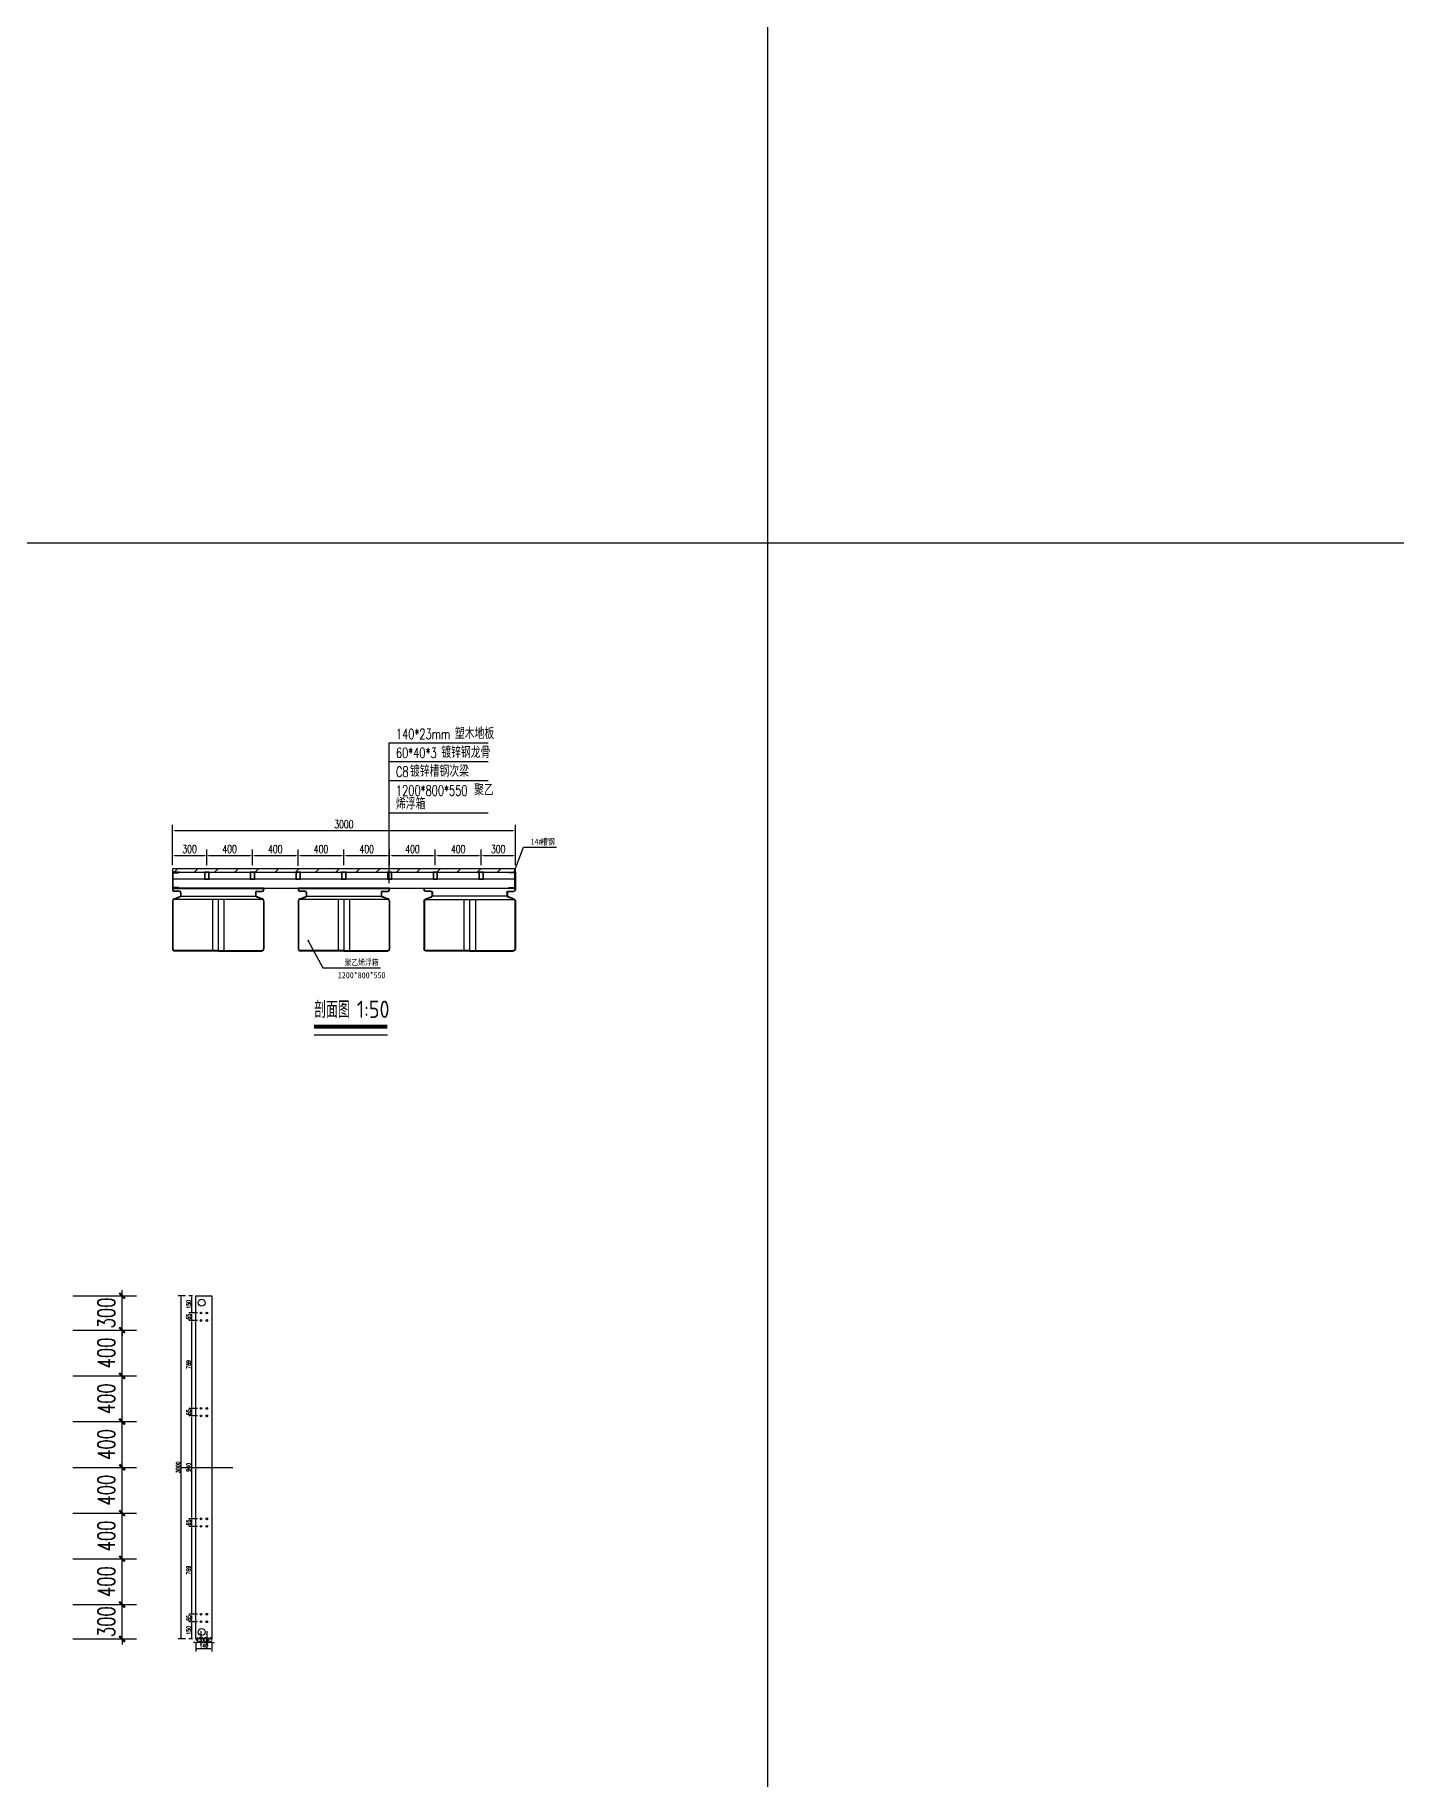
# Model space of a CAD drawing. Extents: x 1254079 to 1500931, y -102737 to 142253.
# Drawn here: x 1299798 to 1311706, y 36727 to 51982 of the extents above; entities that cross this region are included whole.
import ezdxf

# ---------------------------------------------------------------- set-up
doc = ezdxf.new("R2010")
doc.units = 0
doc.header["$LTSCALE"] = 1000
doc.header["$MEASUREMENT"] = 0
for name, color, linetype in [('14#槽钢', 3, 'Continuous'), ('DIM_LEAD', 3, 'Continuous'), ('DIM_SYMB', 3, 'Continuous'), ('PUB_DIM', 3, 'Continuous'), ('PUB_TEXT', 7, 'Continuous'), ('W-STEEL_FRAME钢架', 3, 'Continuous'), ('W-STEEL_KEEL钢龙骨', 5, 'Continuous'), ('W-WOOD_FLOOR木地板', 30, 'Continuous'), ('钢架', 90, 'Continuous')]:
    doc.layers.add(name, color=color, linetype=linetype)
doc.styles.add('-宋体', font='', dxfattribs={"width": 0.8})
doc.styles.add('_TCH_DIM', font='SIMPLEX', dxfattribs={"bigfont": 'GBCBIG'})
doc.styles.add('_TCH_DIM_T3', font='SIMPLEX', dxfattribs={"width": 0.705882, "bigfont": 'GBCBIG'})
doc.styles.get("Standard").update_dxf_attribs({"font": 'gbenor.shx', "bigfont": 'gbcbig.shx'})
doc.styles.add('STANDARD_T3', font='simplex.shx', dxfattribs={"width": 0.7, "bigfont": 'gbcbig.shx'})
doc.styles.get('-宋体').set_extended_font_data('SimSun')
doc.dimstyles.new('_TCH_ARCH&&50', dxfattribs={"dimtxt": 148.75, "dimasz": 50, "dimexe": 125, "dimexo": 150, "dimgap": 63.125, "dimtad": 1, "dimdec": 0, "dimzin": 0, "dimdsep": 46, "dimtxsty": '_TCH_DIM_T3', "dimblk": 'ARCHTICK', "dimcen": 0.09, "dimclrt": 7, "dimazin": 2, "dimtfac": 1, "dimtdec": 0, "dimtix": 1, "dimtmove": 2, "dimatfit": 3, "dimfxl": 0, "dimtolj": 1, "dimtzin": 0, "dimarcsym": 0})
doc.dimstyles.new('W&&10', dxfattribs={"dimtxt": 35, "dimasz": 10, "dimexe": 25, "dimexo": 30, "dimgap": 10, "dimtad": 1, "dimdec": 0, "dimzin": 0, "dimdsep": 46, "dimtxsty": 'STANDARD_T3', "dimcen": 0.09, "dimclrd": 1, "dimclre": 1, "dimclrt": 7, "dimazin": 2, "dimtfac": 1, "dimtdec": 0, "dimtix": 1, "dimtmove": 2, "dimatfit": 3, "dimfxl": 0, "dimtolj": 1, "dimtzin": 0, "dimarcsym": 0})
doc.dimstyles.new('W&&20', dxfattribs={"dimtxt": 70, "dimasz": 20, "dimexe": 50, "dimexo": 60, "dimgap": 20, "dimtad": 1, "dimdec": 0, "dimzin": 0, "dimdsep": 46, "dimtxsty": 'STANDARD_T3', "dimcen": 0.09, "dimclrd": 1, "dimclre": 1, "dimclrt": 7, "dimazin": 2, "dimtfac": 1, "dimtdec": 0, "dimtix": 1, "dimtmove": 2, "dimatfit": 3, "dimfxl": 0, "dimtolj": 1, "dimtzin": 0, "dimarcsym": 0})

# ---------------------------------------------------------------- blocks, each defined once
blk = doc.blocks.new('*U24')
at = {"layer": '14#槽钢'}
blk.add_lwpolyline([(0, 29946), (0, -29946)], dxfattribs=at)
blk = doc.blocks.new('*U25')
at = {"layer": '14#槽钢', "color": 0, "linetype": 'ByBlock', "lineweight": -2, "transparency": 16777216}
blk.add_blockref('*U24', (21762, 0), dxfattribs=at)
blk = doc.blocks.new('*D229')
at = {"layer": 'Defpoints', "color": 0, "transparency": 16777216}
for p in [(1301170, 38104), (1301251, 38104), (1301206, 37954)]:
    blk.add_point(p, dxfattribs=at)
at = {"layer": 'W-STEEL_FRAME钢架', "color": 1, "lineweight": -2, "transparency": 16777216}
for p, q in [((1301221, 38104), (1301145, 38104)), ((1301170, 37964), (1301170, 38094)), ((1301176, 37954), (1301145, 37954))]:
    blk.add_line(p, q, dxfattribs=at)
at = {"layer": 'W-STEEL_FRAME钢架', "color": 1, "transparency": 16777216}
for points in [[(1301168, 38094), (1301172, 38094), (1301170, 38104)], [(1301168, 37964), (1301172, 37964), (1301170, 37954)]]:
    blk.add_solid(points, dxfattribs=at)
at = {"layer": 'W-STEEL_FRAME钢架', "color": 7, "transparency": 16777216, "insert": (1301143, 38029), "char_height": 35, "attachment_point": 5, "rotation": 90, "style": 'STANDARD_T3'}
blk.add_mtext('\\A1;150', dxfattribs=at)
blk = doc.blocks.new('*D230')
at = {"layer": 'Defpoints', "color": 0, "transparency": 16777216}
for p in [(1301170, 38169), (1301251, 38169), (1301251, 38104)]:
    blk.add_point(p, dxfattribs=at)
at = {"layer": 'W-STEEL_FRAME钢架', "color": 1, "lineweight": -2, "transparency": 16777216}
for p, q in [((1301221, 38169), (1301145, 38169)), ((1301170, 38114), (1301170, 38159)), ((1301221, 38104), (1301145, 38104))]:
    blk.add_line(p, q, dxfattribs=at)
at = {"layer": 'W-STEEL_FRAME钢架', "color": 1, "transparency": 16777216}
for points in [[(1301168, 38159), (1301172, 38159), (1301170, 38169)], [(1301168, 38114), (1301172, 38114), (1301170, 38104)]]:
    blk.add_solid(points, dxfattribs=at)
at = {"layer": 'W-STEEL_FRAME钢架', "color": 7, "transparency": 16777216, "insert": (1301143, 38136), "char_height": 35, "attachment_point": 5, "rotation": 90, "style": 'STANDARD_T3'}
blk.add_mtext('\\A1;65', dxfattribs=at)
blk = doc.blocks.new('*D231')
at = {"layer": 'Defpoints', "color": 0, "transparency": 16777216}
for p in [(1301170, 38938), (1301251, 38938), (1301251, 38169)]:
    blk.add_point(p, dxfattribs=at)
at = {"layer": 'W-STEEL_FRAME钢架', "color": 1, "lineweight": -2, "transparency": 16777216}
for p, q in [((1301221, 38938), (1301145, 38938)), ((1301170, 38179), (1301170, 38928)), ((1301221, 38169), (1301145, 38169))]:
    blk.add_line(p, q, dxfattribs=at)
at = {"layer": 'W-STEEL_FRAME钢架', "color": 1, "transparency": 16777216}
for points in [[(1301168, 38928), (1301172, 38928), (1301170, 38938)], [(1301168, 38179), (1301172, 38179), (1301170, 38169)]]:
    blk.add_solid(points, dxfattribs=at)
at = {"layer": 'W-STEEL_FRAME钢架', "color": 7, "transparency": 16777216, "insert": (1301143, 38554), "char_height": 35, "attachment_point": 5, "rotation": 90, "style": 'STANDARD_T3'}
blk.add_mtext('\\A1;769', dxfattribs=at)
blk = doc.blocks.new('*D232')
at = {"layer": 'Defpoints', "color": 0, "transparency": 16777216}
for p in [(1301170, 39004), (1301251, 39004), (1301251, 38938)]:
    blk.add_point(p, dxfattribs=at)
at = {"layer": 'W-STEEL_FRAME钢架', "color": 1, "lineweight": -2, "transparency": 16777216}
for p, q in [((1301221, 39004), (1301145, 39004)), ((1301221, 38938), (1301145, 38938)), ((1301170, 38948), (1301170, 38994))]:
    blk.add_line(p, q, dxfattribs=at)
at = {"layer": 'W-STEEL_FRAME钢架', "color": 1, "transparency": 16777216}
for points in [[(1301168, 38994), (1301172, 38994), (1301170, 39004)], [(1301168, 38948), (1301172, 38948), (1301170, 38938)]]:
    blk.add_solid(points, dxfattribs=at)
at = {"layer": 'W-STEEL_FRAME钢架', "color": 7, "transparency": 16777216, "insert": (1301143, 38971), "char_height": 35, "attachment_point": 5, "rotation": 90, "style": 'STANDARD_T3'}
blk.add_mtext('\\A1;65', dxfattribs=at)
blk = doc.blocks.new('*D233')
at = {"layer": 'Defpoints', "color": 0, "transparency": 16777216}
for p in [(1301170, 39904), (1301251, 39904), (1301251, 39004)]:
    blk.add_point(p, dxfattribs=at)
at = {"layer": 'W-STEEL_FRAME钢架', "color": 1, "lineweight": -2, "transparency": 16777216}
for p, q in [((1301221, 39904), (1301145, 39904)), ((1301170, 39014), (1301170, 39894)), ((1301221, 39004), (1301145, 39004))]:
    blk.add_line(p, q, dxfattribs=at)
at = {"layer": 'W-STEEL_FRAME钢架', "color": 1, "transparency": 16777216}
for points in [[(1301168, 39894), (1301172, 39894), (1301170, 39904)], [(1301168, 39014), (1301172, 39014), (1301170, 39004)]]:
    blk.add_solid(points, dxfattribs=at)
at = {"layer": 'W-STEEL_FRAME钢架', "color": 7, "transparency": 16777216, "insert": (1301143, 39454), "char_height": 35, "attachment_point": 5, "rotation": 90, "style": 'STANDARD_T3'}
blk.add_mtext('\\A1;900', dxfattribs=at)
blk = doc.blocks.new('*D234')
at = {"layer": 'Defpoints', "color": 0, "transparency": 16777216}
for p in [(1301170, 40804), (1301251, 40804), (1301251, 40738)]:
    blk.add_point(p, dxfattribs=at)
at = {"layer": 'W-STEEL_FRAME钢架', "color": 1, "lineweight": -2, "transparency": 16777216}
for p, q in [((1301221, 40804), (1301145, 40804)), ((1301221, 40738), (1301145, 40738)), ((1301170, 40748), (1301170, 40794))]:
    blk.add_line(p, q, dxfattribs=at)
at = {"layer": 'W-STEEL_FRAME钢架', "color": 1, "transparency": 16777216}
for points in [[(1301168, 40794), (1301172, 40794), (1301170, 40804)], [(1301168, 40748), (1301172, 40748), (1301170, 40738)]]:
    blk.add_solid(points, dxfattribs=at)
at = {"layer": 'W-STEEL_FRAME钢架', "color": 7, "transparency": 16777216, "insert": (1301143, 40771), "char_height": 35, "attachment_point": 5, "rotation": 90, "style": 'STANDARD_T3'}
blk.add_mtext('\\A1;65', dxfattribs=at)
blk = doc.blocks.new('*D235')
at = {"layer": 'Defpoints', "color": 0, "transparency": 16777216}
for p in [(1301170, 40954), (1301206, 40954), (1301251, 40804)]:
    blk.add_point(p, dxfattribs=at)
at = {"layer": 'W-STEEL_FRAME钢架', "color": 1, "lineweight": -2, "transparency": 16777216}
for p, q in [((1301176, 40954), (1301145, 40954)), ((1301170, 40814), (1301170, 40944)), ((1301221, 40804), (1301145, 40804))]:
    blk.add_line(p, q, dxfattribs=at)
at = {"layer": 'W-STEEL_FRAME钢架', "color": 1, "transparency": 16777216}
for points in [[(1301168, 40944), (1301172, 40944), (1301170, 40954)], [(1301168, 40814), (1301172, 40814), (1301170, 40804)]]:
    blk.add_solid(points, dxfattribs=at)
at = {"layer": 'W-STEEL_FRAME钢架', "color": 7, "transparency": 16777216, "insert": (1301143, 40879), "char_height": 35, "attachment_point": 5, "rotation": 90, "style": 'STANDARD_T3'}
blk.add_mtext('\\A1;150', dxfattribs=at)
blk = doc.blocks.new('*D236')
at = {"layer": 'Defpoints', "color": 0, "transparency": 16777216}
for p in [(1301206, 37954), (1301206, 37868), (1301346, 37954)]:
    blk.add_point(p, dxfattribs=at)
at = {"layer": 'W-STEEL_FRAME钢架', "color": 1, "lineweight": -2, "transparency": 16777216}
for p, q in [((1301206, 37924), (1301206, 37843)), ((1301336, 37868), (1301216, 37868)), ((1301346, 37924), (1301346, 37843))]:
    blk.add_line(p, q, dxfattribs=at)
at = {"layer": 'W-STEEL_FRAME钢架', "color": 1, "transparency": 16777216}
for points in [[(1301216, 37870), (1301216, 37866), (1301206, 37868)], [(1301336, 37870), (1301336, 37866), (1301346, 37868)]]:
    blk.add_solid(points, dxfattribs=at)
at = {"layer": 'W-STEEL_FRAME钢架', "color": 7, "transparency": 16777216, "insert": (1301276, 37896), "char_height": 35, "attachment_point": 5, "style": 'STANDARD_T3'}
blk.add_mtext('\\A1;140', dxfattribs=at)
blk = doc.blocks.new('*D237')
at = {"layer": 'Defpoints', "color": 0, "transparency": 16777216}
for p in [(1301301, 38104), (1301301, 37921), (1301346, 37954)]:
    blk.add_point(p, dxfattribs=at)
at = {"layer": 'W-STEEL_FRAME钢架', "color": 1, "lineweight": -2, "transparency": 16777216}
for p, q in [((1301301, 38021), (1301301, 37896)), ((1301291, 37921), (1301281, 37921)), ((1301346, 37921), (1301301, 37921)), ((1301346, 37924), (1301346, 37896)), ((1301356, 37921), (1301366, 37921))]:
    blk.add_line(p, q, dxfattribs=at)
at = {"layer": 'W-STEEL_FRAME钢架', "color": 1, "transparency": 16777216}
for points in [[(1301291, 37923), (1301291, 37919), (1301301, 37921)], [(1301356, 37923), (1301356, 37919), (1301346, 37921)]]:
    blk.add_solid(points, dxfattribs=at)
at = {"layer": 'W-STEEL_FRAME钢架', "color": 7, "transparency": 16777216, "insert": (1301324, 37948), "char_height": 35, "attachment_point": 5, "style": 'STANDARD_T3'}
blk.add_mtext('\\A1;45', dxfattribs=at)
blk = doc.blocks.new('*D238')
at = {"layer": 'Defpoints', "color": 0, "transparency": 16777216}
for p in [(1301251, 38104), (1301301, 38104), (1301251, 37921)]:
    blk.add_point(p, dxfattribs=at)
at = {"layer": 'W-STEEL_FRAME钢架', "color": 1, "lineweight": -2, "transparency": 16777216}
for p, q in [((1301251, 38021), (1301251, 37896)), ((1301301, 38021), (1301301, 37896)), ((1301241, 37921), (1301231, 37921)), ((1301301, 37921), (1301251, 37921)), ((1301311, 37921), (1301321, 37921))]:
    blk.add_line(p, q, dxfattribs=at)
at = {"layer": 'W-STEEL_FRAME钢架', "color": 1, "transparency": 16777216}
for points in [[(1301241, 37923), (1301241, 37919), (1301251, 37921)], [(1301311, 37923), (1301311, 37919), (1301301, 37921)]]:
    blk.add_solid(points, dxfattribs=at)
at = {"layer": 'W-STEEL_FRAME钢架', "color": 7, "transparency": 16777216, "insert": (1301276, 37948), "char_height": 35, "attachment_point": 5, "style": 'STANDARD_T3'}
blk.add_mtext('\\A1;50', dxfattribs=at)
blk = doc.blocks.new('*D169')
at = {"layer": 'Defpoints', "color": 0, "transparency": 16777216}
for p in [(1301251, 38104), (1301206, 37954), (1301206, 37921)]:
    blk.add_point(p, dxfattribs=at)
at = {"layer": 'W-STEEL_FRAME钢架', "color": 1, "lineweight": -2, "transparency": 16777216}
for p, q in [((1301251, 38021), (1301251, 37896)), ((1301196, 37921), (1301186, 37921)), ((1301206, 37924), (1301206, 37896)), ((1301251, 37921), (1301206, 37921)), ((1301261, 37921), (1301271, 37921))]:
    blk.add_line(p, q, dxfattribs=at)
at = {"layer": 'W-STEEL_FRAME钢架', "color": 1, "transparency": 16777216}
for points in [[(1301196, 37923), (1301196, 37919), (1301206, 37921)], [(1301261, 37923), (1301261, 37919), (1301251, 37921)]]:
    blk.add_solid(points, dxfattribs=at)
at = {"layer": 'W-STEEL_FRAME钢架', "color": 7, "transparency": 16777216, "insert": (1301229, 37948), "char_height": 35, "attachment_point": 5, "style": 'STANDARD_T3'}
blk.add_mtext('\\A1;45', dxfattribs=at)
blk = doc.blocks.new('*D170')
at = {"layer": 'Defpoints', "color": 0, "transparency": 16777216}
for p in [(1301077, 40954), (1301145, 40954), (1301145, 37954)]:
    blk.add_point(p, dxfattribs=at)
at = {"layer": 'W-STEEL_FRAME钢架', "color": 1, "lineweight": -2, "transparency": 16777216}
for p, q in [((1301115, 40954), (1301052, 40954)), ((1301077, 37964), (1301077, 40944)), ((1301115, 37954), (1301052, 37954))]:
    blk.add_line(p, q, dxfattribs=at)
at = {"layer": 'W-STEEL_FRAME钢架', "color": 1, "transparency": 16777216}
for points in [[(1301076, 40944), (1301079, 40944), (1301077, 40954)], [(1301076, 37964), (1301079, 37964), (1301077, 37954)]]:
    blk.add_solid(points, dxfattribs=at)
at = {"layer": 'W-STEEL_FRAME钢架', "color": 7, "transparency": 16777216, "insert": (1301050, 39454), "char_height": 35, "attachment_point": 5, "rotation": 90, "style": 'STANDARD_T3'}
blk.add_mtext('\\A1;3000', dxfattribs=at)
blk = doc.blocks.new('*D239')
at = {"layer": 'Defpoints', "color": 0, "transparency": 16777216}
for p in [(1301170, 39969), (1301251, 39969), (1301251, 39904)]:
    blk.add_point(p, dxfattribs=at)
at = {"layer": 'W-STEEL_FRAME钢架', "color": 1, "lineweight": -2, "transparency": 16777216}
for p, q in [((1301221, 39969), (1301145, 39969)), ((1301221, 39904), (1301145, 39904)), ((1301170, 39914), (1301170, 39959))]:
    blk.add_line(p, q, dxfattribs=at)
at = {"layer": 'W-STEEL_FRAME钢架', "color": 1, "transparency": 16777216}
for points in [[(1301168, 39959), (1301172, 39959), (1301170, 39969)], [(1301168, 39914), (1301172, 39914), (1301170, 39904)]]:
    blk.add_solid(points, dxfattribs=at)
at = {"layer": 'W-STEEL_FRAME钢架', "color": 7, "transparency": 16777216, "insert": (1301143, 39936), "char_height": 35, "attachment_point": 5, "rotation": 90, "style": 'STANDARD_T3'}
blk.add_mtext('\\A1;65', dxfattribs=at)
blk = doc.blocks.new('*D240')
at = {"layer": 'Defpoints', "color": 0, "transparency": 16777216}
for p in [(1301170, 40738), (1301206, 40738), (1301251, 39969)]:
    blk.add_point(p, dxfattribs=at)
at = {"layer": 'W-STEEL_FRAME钢架', "color": 1, "lineweight": -2, "transparency": 16777216}
for p, q in [((1301176, 40738), (1301145, 40738)), ((1301170, 39979), (1301170, 40728)), ((1301221, 39969), (1301145, 39969))]:
    blk.add_line(p, q, dxfattribs=at)
at = {"layer": 'W-STEEL_FRAME钢架', "color": 1, "transparency": 16777216}
for points in [[(1301168, 40728), (1301172, 40728), (1301170, 40738)], [(1301168, 39979), (1301172, 39979), (1301170, 39969)]]:
    blk.add_solid(points, dxfattribs=at)
at = {"layer": 'W-STEEL_FRAME钢架', "color": 7, "transparency": 16777216, "insert": (1301143, 40354), "char_height": 35, "attachment_point": 5, "rotation": 90, "style": 'STANDARD_T3'}
blk.add_mtext('\\A1;769', dxfattribs=at)
blk = doc.blocks.new('14a槽钢')
at = {"layer": '钢架'}
h = blk.add_hatch(dxfattribs=at)
h.set_pattern_fill('STEEL', color=4, scale=10)
h.set_pattern_definition([(50.389312, (-1352470.2, 1293523.579), (-9.2899201, 11.2253202), []), (50.389312, (-1352470.2, 1293531.516), (-9.2899201, 11.2253202), [])])
edge = h.paths.add_edge_path()
edge.add_ellipse((-1332250, 1115678), major_axis=(-3.26, 5.03), ratio=0.900468, start_angle=55.3931, end_angle=130.6069)
edge.add_line((-1332252, 1115673), (-1332208, 1115673))
edge.add_ellipse((-1332208, 1115667), major_axis=(0, 6), ratio=0.827586, start_angle=270, end_angle=360, ccw=False)
edge.add_line((-1332203, 1115667), (-1332203, 1115551))
edge.add_ellipse((-1332208, 1115551), major_axis=(0, 6), ratio=0.827586, start_angle=180, end_angle=270, ccw=False)
edge.add_line((-1332208, 1115545), (-1332251, 1115545))
edge.add_ellipse((-1332250, 1115540), major_axis=(3.82, 3.82), ratio=1, start_angle=49.2445, end_angle=141.5341)
edge.add_line((-1332256, 1115539), (-1332198, 1115539))
edge.add_line((-1332198, 1115539), (-1332198, 1115679))
edge.add_line((-1332198, 1115679), (-1332256, 1115679))
for p, q in [((-1332256, 1115679, 0), (-1332198, 1115679, 0)), ((-1332208, 1115673, 0), (-1332251, 1115673, 0)), ((-1332246, 1115679, 0), (-1332246, 1115679, 0)), ((-1332203, 1115551, 0), (-1332203, 1115667, 0)), ((-1332198, 1115679, 0), (-1332198, 1115539, 0)), ((-1332198, 1115539, 0), (-1332256, 1115539, 0)), ((-1332251, 1115545, 0), (-1332208, 1115545, 0)), ((-1332246, 1115539, 0), (-1332246, 1115539, 0))]:
    blk.add_line(p, q, dxfattribs=at)
for centre, start_param, end_param in [((-1332251, 1115679, 0), 1.570796, 3.141593), ((-1332208, 1115667, 0), 4.712389, 6.283185), ((-1332208, 1115667, 0), 4.712389, 6.283185), ((-1332251, 1115539, 0), 0, 1.570796), ((-1332208, 1115551, 0), 3.141593, 4.712389)]:
    blk.add_ellipse(centre, major_axis=(0, 6), ratio=0.827586, start_param=start_param, end_param=end_param, dxfattribs=at)
blk = doc.blocks.new('*D38')
at = {"color": 1, "lineweight": -2, "transparency": 16777216}
for p, q in [((1301001, 44749), (1301001, 45073)), ((1301021, 45023), (1303981, 45023)), ((1304001, 44749), (1304001, 45073))]:
    blk.add_line(p, q, dxfattribs=at)
at = {"color": 1, "transparency": 16777216}
for points in [[(1301021, 45026), (1301021, 45020), (1301001, 45023)], [(1303981, 45026), (1303981, 45020), (1304001, 45023)]]:
    blk.add_solid(points, dxfattribs=at)
at = {"layer": 'Defpoints', "color": 0, "transparency": 16777216}
for p in [(1304001, 45023), (1301001, 44689), (1304001, 44689)]:
    blk.add_point(p, dxfattribs=at)
at = {"color": 7, "transparency": 16777216, "insert": (1302501, 45078), "char_height": 70, "attachment_point": 5, "style": 'STANDARD_T3'}
blk.add_mtext('\\A1;3000', dxfattribs=at)
blk = doc.blocks.new('ganglonggu')
at = {"layer": 'W-STEEL_KEEL钢龙骨'}
for points in [[(-1338169, 1115605), (-1338129, 1115605), (-1338129, 1115665), (-1338169, 1115665)], [(-1338166, 1115608), (-1338132, 1115608), (-1338132, 1115662), (-1338166, 1115662)]]:
    blk.add_lwpolyline(points, close=True, dxfattribs=at)
blk = doc.blocks.new('*U8')
blk.add_blockref('ganglonggu', (1338149, -1115635))
blk = doc.blocks.new('*U9')
at = {"layer": 'W-STEEL_KEEL钢龙骨', "color": 0, "linetype": 'ByBlock', "lineweight": -2}
for p in [(0, 0), (400, 0), (800, 0), (1200, 0), (1600, 0), (2000, 0)]:
    blk.add_blockref('*U8', p, dxfattribs=at)
at = {"layer": 'W-STEEL_KEEL钢龙骨', "color": 0, "linetype": 'ByBlock', "lineweight": -2, "transparency": 16777216}
blk.add_blockref('*U8', (2400, 0), dxfattribs=at)
blk = doc.blocks.new('*D39')
at = {"layer": 'Defpoints', "color": 0, "transparency": 16777216}
for p in [(1301301, 44806), (1301001, 44659), (1301301, 44659)]:
    blk.add_point(p, dxfattribs=at)
at = {"layer": 'PUB_DIM', "color": 1, "lineweight": -2, "transparency": 16777216}
for p, q in [((1301001, 44719), (1301001, 44856)), ((1301301, 44719), (1301301, 44856)), ((1301021, 44806), (1301281, 44806))]:
    blk.add_line(p, q, dxfattribs=at)
at = {"layer": 'PUB_DIM', "color": 1, "transparency": 16777216}
for points in [[(1301021, 44809), (1301021, 44802), (1301001, 44806)], [(1301281, 44809), (1301281, 44802), (1301301, 44806)]]:
    blk.add_solid(points, dxfattribs=at)
at = {"layer": 'PUB_DIM', "color": 7, "transparency": 16777216, "insert": (1301151, 44861), "char_height": 70, "attachment_point": 5, "style": 'STANDARD_T3'}
blk.add_mtext('\\A1;300', dxfattribs=at)
blk = doc.blocks.new('*D40')
at = {"layer": 'Defpoints', "color": 0, "transparency": 16777216}
for p in [(1301701, 44806), (1301301, 44659), (1301701, 44659)]:
    blk.add_point(p, dxfattribs=at)
at = {"layer": 'PUB_DIM', "color": 1, "lineweight": -2, "transparency": 16777216}
for p, q in [((1301301, 44719), (1301301, 44856)), ((1301701, 44719), (1301701, 44856)), ((1301321, 44806), (1301681, 44806))]:
    blk.add_line(p, q, dxfattribs=at)
at = {"layer": 'PUB_DIM', "color": 1, "transparency": 16777216}
for points in [[(1301321, 44809), (1301321, 44802), (1301301, 44806)], [(1301681, 44809), (1301681, 44802), (1301701, 44806)]]:
    blk.add_solid(points, dxfattribs=at)
at = {"layer": 'PUB_DIM', "color": 7, "transparency": 16777216, "insert": (1301501, 44861), "char_height": 70, "attachment_point": 5, "style": 'STANDARD_T3'}
blk.add_mtext('\\A1;400', dxfattribs=at)
blk = doc.blocks.new('*D41')
at = {"layer": 'Defpoints', "color": 0, "transparency": 16777216}
for p in [(1302101, 44806), (1301701, 44659), (1302101, 44656)]:
    blk.add_point(p, dxfattribs=at)
at = {"layer": 'PUB_DIM', "color": 1, "lineweight": -2, "transparency": 16777216}
for p, q in [((1301701, 44719), (1301701, 44856)), ((1302101, 44716), (1302101, 44856)), ((1301721, 44806), (1302081, 44806))]:
    blk.add_line(p, q, dxfattribs=at)
at = {"layer": 'PUB_DIM', "color": 1, "transparency": 16777216}
for points in [[(1301721, 44809), (1301721, 44802), (1301701, 44806)], [(1302081, 44809), (1302081, 44802), (1302101, 44806)]]:
    blk.add_solid(points, dxfattribs=at)
at = {"layer": 'PUB_DIM', "color": 7, "transparency": 16777216, "insert": (1301901, 44861), "char_height": 70, "attachment_point": 5, "style": 'STANDARD_T3'}
blk.add_mtext('\\A1;400', dxfattribs=at)
blk = doc.blocks.new('*D42')
at = {"layer": 'Defpoints', "color": 0, "transparency": 16777216}
for p in [(1302501, 44806), (1302101, 44656), (1302501, 44659)]:
    blk.add_point(p, dxfattribs=at)
at = {"layer": 'PUB_DIM', "color": 1, "lineweight": -2, "transparency": 16777216}
for p, q in [((1302101, 44716), (1302101, 44856)), ((1302501, 44719), (1302501, 44856)), ((1302121, 44806), (1302481, 44806))]:
    blk.add_line(p, q, dxfattribs=at)
at = {"layer": 'PUB_DIM', "color": 1, "transparency": 16777216}
for points in [[(1302121, 44809), (1302121, 44802), (1302101, 44806)], [(1302481, 44809), (1302481, 44802), (1302501, 44806)]]:
    blk.add_solid(points, dxfattribs=at)
at = {"layer": 'PUB_DIM', "color": 7, "transparency": 16777216, "insert": (1302301, 44861), "char_height": 70, "attachment_point": 5, "style": 'STANDARD_T3'}
blk.add_mtext('\\A1;400', dxfattribs=at)
blk = doc.blocks.new('*D43')
at = {"layer": 'Defpoints', "color": 0, "transparency": 16777216}
for p in [(1302901, 44806), (1302501, 44659), (1302901, 44659)]:
    blk.add_point(p, dxfattribs=at)
at = {"layer": 'PUB_DIM', "color": 1, "lineweight": -2, "transparency": 16777216}
for p, q in [((1302501, 44719), (1302501, 44856)), ((1302901, 44719), (1302901, 44856)), ((1302521, 44806), (1302881, 44806))]:
    blk.add_line(p, q, dxfattribs=at)
at = {"layer": 'PUB_DIM', "color": 1, "transparency": 16777216}
for points in [[(1302521, 44809), (1302521, 44802), (1302501, 44806)], [(1302881, 44809), (1302881, 44802), (1302901, 44806)]]:
    blk.add_solid(points, dxfattribs=at)
at = {"layer": 'PUB_DIM', "color": 7, "transparency": 16777216, "insert": (1302701, 44861), "char_height": 70, "attachment_point": 5, "style": 'STANDARD_T3'}
blk.add_mtext('\\A1;400', dxfattribs=at)
blk = doc.blocks.new('*D44')
at = {"layer": 'Defpoints', "color": 0, "transparency": 16777216}
for p in [(1303301, 44806), (1302901, 44659), (1303301, 44659)]:
    blk.add_point(p, dxfattribs=at)
at = {"layer": 'PUB_DIM', "color": 1, "lineweight": -2, "transparency": 16777216}
for p, q in [((1302901, 44719), (1302901, 44856)), ((1303301, 44719), (1303301, 44856)), ((1302921, 44806), (1303281, 44806))]:
    blk.add_line(p, q, dxfattribs=at)
at = {"layer": 'PUB_DIM', "color": 1, "transparency": 16777216}
for points in [[(1302921, 44809), (1302921, 44802), (1302901, 44806)], [(1303281, 44809), (1303281, 44802), (1303301, 44806)]]:
    blk.add_solid(points, dxfattribs=at)
at = {"layer": 'PUB_DIM', "color": 7, "transparency": 16777216, "insert": (1303101, 44861), "char_height": 70, "attachment_point": 5, "style": 'STANDARD_T3'}
blk.add_mtext('\\A1;400', dxfattribs=at)
blk = doc.blocks.new('*D45')
at = {"layer": 'Defpoints', "color": 0, "transparency": 16777216}
for p in [(1303701, 44806), (1303301, 44659), (1303701, 44659)]:
    blk.add_point(p, dxfattribs=at)
at = {"layer": 'PUB_DIM', "color": 1, "lineweight": -2, "transparency": 16777216}
for p, q in [((1303301, 44719), (1303301, 44856)), ((1303701, 44719), (1303701, 44856)), ((1303321, 44806), (1303681, 44806))]:
    blk.add_line(p, q, dxfattribs=at)
at = {"layer": 'PUB_DIM', "color": 1, "transparency": 16777216}
for points in [[(1303321, 44809), (1303321, 44802), (1303301, 44806)], [(1303681, 44809), (1303681, 44802), (1303701, 44806)]]:
    blk.add_solid(points, dxfattribs=at)
at = {"layer": 'PUB_DIM', "color": 7, "transparency": 16777216, "insert": (1303501, 44861), "char_height": 70, "attachment_point": 5, "style": 'STANDARD_T3'}
blk.add_mtext('\\A1;400', dxfattribs=at)
blk = doc.blocks.new('*D46')
at = {"layer": 'Defpoints', "color": 0, "transparency": 16777216}
for p in [(1304001, 44806), (1303701, 44659), (1304001, 44659)]:
    blk.add_point(p, dxfattribs=at)
at = {"layer": 'PUB_DIM', "color": 1, "lineweight": -2, "transparency": 16777216}
for p, q in [((1303701, 44719), (1303701, 44856)), ((1304001, 44719), (1304001, 44856)), ((1303721, 44806), (1303981, 44806))]:
    blk.add_line(p, q, dxfattribs=at)
at = {"layer": 'PUB_DIM', "color": 1, "transparency": 16777216}
for points in [[(1303721, 44809), (1303721, 44802), (1303701, 44806)], [(1303981, 44809), (1303981, 44802), (1304001, 44806)]]:
    blk.add_solid(points, dxfattribs=at)
at = {"layer": 'PUB_DIM', "color": 7, "transparency": 16777216, "insert": (1303851, 44861), "char_height": 70, "attachment_point": 5, "style": 'STANDARD_T3'}
blk.add_mtext('\\A1;300', dxfattribs=at)
blk = doc.blocks.new('_ArchTick')
at = {"color": 0, "linetype": 'ByBlock', "const_width": 0.4}
blk.add_lwpolyline([(-0.5, -0.5), (0.5, 0.5)], dxfattribs=at)
blk = doc.blocks.new('*D1138')
at = {"layer": 'Defpoints', "color": 0, "transparency": 16777216}
for p in [(1299980, 38254), (1300561, 38254), (1299980, 37954)]:
    blk.add_point(p, dxfattribs=at)
at = {"layer": 'PUB_DIM', "color": 0, "lineweight": -2, "transparency": 16777216}
for p, q in [((1300561, 38254), (1300561, 38304)), ((1300130, 38254), (1300686, 38254)), ((1300561, 37954), (1300561, 38254)), ((1300130, 37954), (1300686, 37954)), ((1300561, 37954), (1300561, 37904))]:
    blk.add_line(p, q, dxfattribs=at)
at = {"layer": 'PUB_DIM', "color": 0, "lineweight": -2, "transparency": 16777216, "xscale": 50, "yscale": 50, "zscale": 50}
for p, rotation in [((1300561, 38254), 269.9992561467271), ((1300561, 37954), 89.9992561467271)]:
    blk.add_blockref('_ArchTick', p, dxfattribs=dict(at, rotation=rotation))
at = {"layer": 'PUB_DIM', "color": 7, "transparency": 16777216, "insert": (1300423, 38104), "char_height": 148.8, "attachment_point": 5, "rotation": 89.9993, "style": '_TCH_DIM_T3'}
blk.add_mtext('\\A1;300', dxfattribs=at)
blk = doc.blocks.new('*D1139')
at = {"layer": 'Defpoints', "color": 0, "transparency": 16777216}
for p in [(1299980, 38654), (1300561, 38654), (1299980, 38254)]:
    blk.add_point(p, dxfattribs=at)
at = {"layer": 'PUB_DIM', "color": 0, "lineweight": -2, "transparency": 16777216}
for p, q in [((1300130, 38654), (1300686, 38654)), ((1300561, 38254), (1300561, 38654)), ((1300130, 38254), (1300686, 38254))]:
    blk.add_line(p, q, dxfattribs=at)
at = {"layer": 'PUB_DIM', "color": 0, "lineweight": -2, "transparency": 16777216, "xscale": 50, "yscale": 50, "zscale": 50}
for p, rotation in [((1300561, 38654), 89.99925614672695), ((1300561, 38254), 269.999256146727)]:
    blk.add_blockref('_ArchTick', p, dxfattribs=dict(at, rotation=rotation))
at = {"layer": 'PUB_DIM', "color": 7, "transparency": 16777216, "insert": (1300423, 38454), "char_height": 148.8, "attachment_point": 5, "rotation": 89.9993, "style": '_TCH_DIM_T3'}
blk.add_mtext('\\A1;400', dxfattribs=at)
blk = doc.blocks.new('*D1140')
at = {"layer": 'Defpoints', "color": 0, "transparency": 16777216}
for p in [(1299980, 39054), (1300561, 39054), (1299980, 38654)]:
    blk.add_point(p, dxfattribs=at)
at = {"layer": 'PUB_DIM', "color": 0, "lineweight": -2, "transparency": 16777216}
for p, q in [((1300130, 39054), (1300686, 39054)), ((1300561, 38654), (1300561, 39054)), ((1300130, 38654), (1300686, 38654))]:
    blk.add_line(p, q, dxfattribs=at)
at = {"layer": 'PUB_DIM', "color": 0, "lineweight": -2, "transparency": 16777216, "xscale": 50, "yscale": 50, "zscale": 50}
for p, rotation in [((1300561, 39054), 89.99925614673225), ((1300561, 38654), 269.9992561467323)]:
    blk.add_blockref('_ArchTick', p, dxfattribs=dict(at, rotation=rotation))
at = {"layer": 'PUB_DIM', "color": 7, "transparency": 16777216, "insert": (1300423, 38854), "char_height": 148.8, "attachment_point": 5, "rotation": 89.9993, "style": '_TCH_DIM_T3'}
blk.add_mtext('\\A1;400', dxfattribs=at)
blk = doc.blocks.new('*D1141')
at = {"layer": 'Defpoints', "color": 0, "transparency": 16777216}
for p in [(1299980, 39454), (1300561, 39454), (1299980, 39054)]:
    blk.add_point(p, dxfattribs=at)
at = {"layer": 'PUB_DIM', "color": 0, "lineweight": -2, "transparency": 16777216}
for p, q in [((1300130, 39454), (1300686, 39454)), ((1300561, 39054), (1300561, 39454)), ((1300130, 39054), (1300686, 39054))]:
    blk.add_line(p, q, dxfattribs=at)
at = {"layer": 'PUB_DIM', "color": 0, "lineweight": -2, "transparency": 16777216, "xscale": 50, "yscale": 50, "zscale": 50}
for p, rotation in [((1300561, 39454), 89.99925614673371), ((1300561, 39054), 269.9992561467337)]:
    blk.add_blockref('_ArchTick', p, dxfattribs=dict(at, rotation=rotation))
at = {"layer": 'PUB_DIM', "color": 7, "transparency": 16777216, "insert": (1300423, 39254), "char_height": 148.8, "attachment_point": 5, "rotation": 89.9993, "style": '_TCH_DIM_T3'}
blk.add_mtext('\\A1;400', dxfattribs=at)
blk = doc.blocks.new('*D1142')
at = {"layer": 'Defpoints', "color": 0, "transparency": 16777216}
for p in [(1299980, 39854), (1300561, 39854), (1299980, 39454)]:
    blk.add_point(p, dxfattribs=at)
at = {"layer": 'PUB_DIM', "color": 0, "lineweight": -2, "transparency": 16777216}
for p, q in [((1300130, 39854), (1300686, 39854)), ((1300561, 39454), (1300561, 39854)), ((1300130, 39454), (1300686, 39454))]:
    blk.add_line(p, q, dxfattribs=at)
at = {"layer": 'PUB_DIM', "color": 0, "lineweight": -2, "transparency": 16777216, "xscale": 50, "yscale": 50, "zscale": 50}
for p, rotation in [((1300561, 39854), 89.99925614673371), ((1300561, 39454), 269.9992561467337)]:
    blk.add_blockref('_ArchTick', p, dxfattribs=dict(at, rotation=rotation))
at = {"layer": 'PUB_DIM', "color": 7, "transparency": 16777216, "insert": (1300423, 39654), "char_height": 148.8, "attachment_point": 5, "rotation": 89.9993, "style": '_TCH_DIM_T3'}
blk.add_mtext('\\A1;400', dxfattribs=at)
blk = doc.blocks.new('*D1143')
at = {"layer": 'Defpoints', "color": 0, "transparency": 16777216}
for p in [(1299980, 40254), (1300561, 40254), (1299980, 39854)]:
    blk.add_point(p, dxfattribs=at)
at = {"layer": 'PUB_DIM', "color": 0, "lineweight": -2, "transparency": 16777216}
for p, q in [((1300130, 40254), (1300686, 40254)), ((1300561, 39854), (1300561, 40254)), ((1300130, 39854), (1300686, 39854))]:
    blk.add_line(p, q, dxfattribs=at)
at = {"layer": 'PUB_DIM', "color": 0, "lineweight": -2, "transparency": 16777216, "xscale": 50, "yscale": 50, "zscale": 50}
for p, rotation in [((1300561, 40254), 89.9992561467015), ((1300561, 39854), 269.9992561467015)]:
    blk.add_blockref('_ArchTick', p, dxfattribs=dict(at, rotation=rotation))
at = {"layer": 'PUB_DIM', "color": 7, "transparency": 16777216, "insert": (1300423, 40054), "char_height": 148.8, "attachment_point": 5, "rotation": 89.9993, "style": '_TCH_DIM_T3'}
blk.add_mtext('\\A1;400', dxfattribs=at)
blk = doc.blocks.new('*D1144')
at = {"layer": 'Defpoints', "color": 0, "transparency": 16777216}
for p in [(1299980, 40654), (1300561, 40654), (1299980, 40254)]:
    blk.add_point(p, dxfattribs=at)
at = {"layer": 'PUB_DIM', "color": 0, "lineweight": -2, "transparency": 16777216}
for p, q in [((1300130, 40654), (1300686, 40654)), ((1300561, 40254), (1300561, 40654)), ((1300130, 40254), (1300686, 40254))]:
    blk.add_line(p, q, dxfattribs=at)
at = {"layer": 'PUB_DIM', "color": 0, "lineweight": -2, "transparency": 16777216, "xscale": 50, "yscale": 50, "zscale": 50}
for p, rotation in [((1300561, 40654), 89.99925614673093), ((1300561, 40254), 269.9992561467309)]:
    blk.add_blockref('_ArchTick', p, dxfattribs=dict(at, rotation=rotation))
at = {"layer": 'PUB_DIM', "color": 7, "transparency": 16777216, "insert": (1300423, 40454), "char_height": 148.8, "attachment_point": 5, "rotation": 89.9993, "style": '_TCH_DIM_T3'}
blk.add_mtext('\\A1;400', dxfattribs=at)
blk = doc.blocks.new('*D1145')
at = {"layer": 'Defpoints', "color": 0, "transparency": 16777216}
for p in [(1299980, 40954), (1300561, 40954), (1299980, 40654)]:
    blk.add_point(p, dxfattribs=at)
at = {"layer": 'PUB_DIM', "color": 0, "lineweight": -2, "transparency": 16777216}
for p, q in [((1300130, 40954), (1300686, 40954)), ((1300561, 40954), (1300561, 41004)), ((1300561, 40654), (1300561, 40954)), ((1300130, 40654), (1300686, 40654)), ((1300561, 40654), (1300561, 40604))]:
    blk.add_line(p, q, dxfattribs=at)
at = {"layer": 'PUB_DIM', "color": 0, "lineweight": -2, "transparency": 16777216, "xscale": 50, "yscale": 50, "zscale": 50}
for p, rotation in [((1300561, 40954), 269.9992561467388), ((1300561, 40654), 89.99925614673876)]:
    blk.add_blockref('_ArchTick', p, dxfattribs=dict(at, rotation=rotation))
at = {"layer": 'PUB_DIM', "color": 7, "transparency": 16777216, "insert": (1300423, 40804), "char_height": 148.8, "attachment_point": 5, "rotation": 89.9993, "style": '_TCH_DIM_T3'}
blk.add_mtext('\\A1;300', dxfattribs=at)
blk = doc.blocks.new('$matou$00000066')
for p, q in [((400, 275), (-400, 275)), ((-400, 275), (-400, 260)), ((-400, 164), (-400, -256)), ((-396, 165), (-396, -256)), ((391, 176), (-391, 176)), ((-387, 183), (-335, 201)), ((-386, 271), (386, 271)), ((-338, 249), (-386, 249)), ((-386, 179), (-334, 197)), ((-338, 245), (-385, 245)), ((-330, 237), (-330, 208)), ((-326, 237), (-326, 208)), ((-326, 205), (326, 205)), ((-50, 176), (-50, -271)), ((0, 176), (0, -271)), ((0, 176), (0, -271)), ((50, 176), (50, -271)), ((326, 237), (326, 208)), ((330, 237), (330, 208)), ((386, 179), (334, 197)), ((387, 183), (335, 201)), ((338, 249), (386, 249)), ((338, 245), (385, 245)), ((396, 165), (396, -256)), ((400, 275), (400, 260)), ((400, 164), (400, -256)), ((0, -271), (-381, -271)), ((0, -275), (-381, -275)), ((0, -271), (381, -271)), ((0, -275), (381, -275))]:
    blk.add_line(p, q)
for centre, radius, start, end in [((-385, 260), 15, 180, 270), ((-380, 164), 20, 109.1798, 180), ((-386, 260), 11, 90, 270), ((-381, 165), 15, 109.1798, 180), ((-338, 237), 12, 0, 90), ((-338, 237), 8, 0, 90), ((-338, 208), 8, 289.1798, 0), ((-338, 208), 12, 289.1798, 0), ((338, 237), 12, 90, 180), ((338, 208), 12, 180, 250.8202), ((338, 237), 8, 90, 180), ((338, 208), 8, 180, 250.8202), ((385, 260), 15, 270, 0), ((386, 260), 11, 270, 90), ((381, 165), 15, 0, 70.8202), ((380, 164), 20, 0, 70.8202), ((-381, -256), 19, 180, 270), ((-381, -256), 15, 180, 270), ((381, -256), 19, 270, 0), ((381, -256), 15, 270, 0)]:
    blk.add_arc(centre, radius, start, end)

msp = doc.modelspace()

# ---------------------------------------------------------------- hatches: boundary and pattern name
at = {"layer": 'W-WOOD_FLOOR木地板'}
h = msp.add_hatch(dxfattribs=at)
h.set_pattern_fill('木板', color=256, scale=100)
h.set_pattern_definition([(0, (2847357.86, -1090171.59), (0, 125), []), (45, (2847357.86, -1090171.59), (-88.388348, 88.388348), [])])
h.paths.add_polyline_path([(1304001.4, 44689.3), (1301001.4, 44689.3), (1301001.4, 44659.3), (1304001.4, 44659.3)])

# ---------------------------------------------------------------- linework, layer by layer
at = {"layer": '14#槽钢'}
msp.add_lwpolyline([(1284443.8, 47538.8), (1371490.4, 47538.8)], dxfattribs=at)
at = {"layer": 'DIM_LEAD'}
for p, q in [((1303991.3, 44662.4), (1304071.9, 44877.5)), ((1304071.9, 44877.5), (1304361.7, 44877.5)), ((1302189.2, 44059.5), (1302317.2, 43822.5)), ((1302317.2, 43822.5), (1302822.6, 43822.5))]:
    msp.add_line(p, q, dxfattribs=at)
at = {"layer": 'DIM_LEAD', "const_width": 8}
for points in [[(1303989.9, 44658.7, 1), (1303992.7, 44666.2, 1)], [(1302187.3, 44063, 1), (1302191.1, 44056, 1)]]:
    msp.add_lwpolyline(points, format="xyb", close=True, dxfattribs=at)
at = {"layer": 'DIM_SYMB'}
for p, q in [((1302896.4, 45176.9), (1302896.4, 45791.1)), ((1302896.4, 45791.1), (1303763.4, 45791.1)), ((1302896.4, 45626.3), (1303763.4, 45626.3)), ((1302896.4, 45461.4), (1303763.4, 45461.4)), ((1302896.4, 44563.1), (1302896.4, 45176.9)), ((1302896.4, 45176.9), (1303763.4, 45176.9))]:
    msp.add_line(p, q, dxfattribs=at)
at = {"layer": 'DIM_SYMB', "const_width": 35}
msp.add_lwpolyline([(1302240.1, 43306.8), (1302881.8, 43306.8)], dxfattribs=at)
at = {"layer": 'DIM_SYMB'}
msp.add_lwpolyline([(1302240.1, 43236.8), (1302881.8, 43236.8)], dxfattribs=at)
at = {"layer": 'W-STEEL_FRAME钢架'}
msp.add_line((1301077.2, 39453.7), (1301529.7, 39453.7), dxfattribs=at)
for points in [[(1301001.4, 44519.3), (1304001.4, 44519.3), (1304001.4, 44599.3), (1301001.4, 44599.3)], [(1301206.4, 37953.7), (1301206.4, 40953.7), (1301346.4, 40953.7), (1301346.4, 37953.7)]]:
    msp.add_lwpolyline(points, close=True, dxfattribs=at)
for centre in [(1301256.4, 40893.7), (1301256.4, 38013.7)]:
    msp.add_circle(centre, 30, dxfattribs=at)
at = {"layer": 'W-STEEL_FRAME钢架', "color": 1}
for centre in [(1301251.4, 40803.7), (1301251.4, 40738.3), (1301301.4, 40803.7), (1301301.4, 40738.3), (1301251.4, 39969), (1301301.4, 39969), (1301251.4, 39903.7), (1301301.4, 39903.7), (1301251.4, 39003.7), (1301251.4, 38938.3), (1301301.4, 39003.7), (1301301.4, 38938.3), (1301251.4, 38169), (1301301.4, 38169), (1301251.4, 38103.7), (1301301.4, 38103.7)]:
    msp.add_circle(centre, 7.5, dxfattribs=at)
at = {"layer": 'W-WOOD_FLOOR木地板'}
msp.add_lwpolyline([(1301001.4, 44659.3), (1304001.4, 44659.3), (1304001.4, 44689.3), (1301001.4, 44689.3)], close=True, dxfattribs=at)

# ---------------------------------------------------------------- block references
for p in [(1301401.4, 44244.3), (1302501.4, 44244.3)]:
    msp.add_blockref('$matou$00000066', p)
at = {"yscale": -1, "rotation": 180}
msp.add_blockref('$matou$00000066', (1303601.2, 44244.3), dxfattribs=at)
at = {"layer": '14#槽钢'}
msp.add_blockref('*U25', (1284443.8, 32566), dxfattribs=at)
at = {"layer": 'W-STEEL_FRAME钢架', "xscale": -1}
msp.add_blockref('14a槽钢', (-31196.4, -1071019.7, 0), dxfattribs=at)
at = {"layer": 'W-STEEL_FRAME钢架'}
msp.add_blockref('14a槽钢', (2636199.1, -1071019.7, 0), dxfattribs=at)
at = {"layer": 'W-STEEL_KEEL钢龙骨'}
msp.add_blockref('*U9', (1301301.4, 44629.3), dxfattribs=at)

# ---------------------------------------------------------------- texts
at = {"layer": 'PUB_TEXT', "color": 7, "style": '_TCH_DIM'}
for s, p in [('塑木地板', (1303472.2, 45822.6)), ('镀锌钢龙骨', (1303352.2, 45657.8)), ('镀锌槽钢次梁', (1303079.2, 45492.9)), ('烯浮箱', (1302956.2, 45208.4)), ('聚乙', (1303640.2, 45328.1))]:
    msp.add_text(s, height=101.28, dxfattribs=at).set_placement(p)
at = {"layer": 'PUB_TEXT', "color": 7}
for s, height, style, width, p in [('140*23mm', 89.25, '_TCH_DIM', 0.705882, (1302956.2, 45822.6)), ('60*40*3', 89.25, '_TCH_DIM', 0.705882, (1302956.2, 45657.8)), ('C8', 89.25, '_TCH_DIM', 0.705882, (1302956.2, 45492.9)), ('1200*800*550', 89.25, '_TCH_DIM', 0.705882, (1302956.2, 45328.1)), ('14#', 53.16, '-宋体', 0.8, (1304135.1, 44898.5)), ('槽钢', 53.16, '-宋体', 0.8, (1304225.9, 44898.5)), ('1200*800*550', 53.165, '-宋体', 0.8, (1302448.6, 43731.5)), ('聚乙烯浮箱', 53.16, '-宋体', 0.8, (1302507.5, 43843.5))]:
    msp.add_text(s, height=height, dxfattribs=dict(at, style=style, width=width)).set_placement(p)
for s, height, p in [('剖面图', 144.68, (1302240.1, 43384.8)), ('1:50', 150, (1302614.2, 43384.8))]:
    msp.add_text(s, height=height, dxfattribs=at).set_placement(p)

# ---------------------------------------------------------------- dimensions: what is measured, and where the dimension line sits
dim = msp.add_linear_dim(base=(1304001.2, 45022.9), p1=(1301001.4, 44689.3), p2=(1304001.2, 44689.3), dimstyle='W&&20')
dim.commit()
dim.dimension.update_dxf_attribs({"geometry": '*D38', "text_midpoint": (1302501.3, 45077.9)})
at = {"layer": 'PUB_DIM'}
for base, p1, p2, picture, middle in [((1301301.4, 44805.5), (1301001.4, 44659.3), (1301301.4, 44659.3), '*D39', (1301151.4, 44860.5)), ((1301701.4, 44805.5), (1301301.4, 44659.3), (1301701.4, 44659.3), '*D40', (1301501.4, 44860.5)), ((1302101.4, 44805.5), (1301701.4, 44659.3), (1302101.4, 44656.3), '*D41', (1301901.4, 44860.5)), ((1302501.4, 44805.5), (1302101.4, 44656.3), (1302501.4, 44659.3), '*D42', (1302301.4, 44860.5)), ((1302901.4, 44805.5), (1302501.4, 44659.3), (1302901.4, 44659.3), '*D43', (1302701.4, 44860.5)), ((1303301.4, 44805.5), (1302901.4, 44659.3), (1303301.4, 44659.3), '*D44', (1303101.4, 44860.5)), ((1303701.4, 44805.5), (1303301.4, 44659.3), (1303701.4, 44659.3), '*D45', (1303501.4, 44860.5)), ((1304001.4, 44805.5), (1303701.4, 44659.3), (1304001.4, 44659.3), '*D46', (1303851.4, 44860.5))]:
    dim = msp.add_linear_dim(base=base, p1=p1, p2=p2, dimstyle='W&&20', dxfattribs=at)
    dim.commit()
    dim.dimension.update_dxf_attribs({"geometry": picture, "text_midpoint": middle})
for p1, p2, picture, middle in [((1299980.4, 40653.6), (1299980.4, 40953.6), '*D1145', (1300423.4, 40803.6)), ((1299980.4, 40253.6), (1299980.4, 40653.6), '*D1144', (1300423.4, 40453.6)), ((1299980.4, 39853.6), (1299980.4, 40253.6), '*D1143', (1300423.4, 40053.6)), ((1299980.4, 39453.7), (1299980.4, 39853.6), '*D1142', (1300423.4, 39653.7)), ((1299980.4, 39053.7), (1299980.4, 39453.7), '*D1141', (1300423.4, 39253.7)), ((1299980.4, 38653.7), (1299980.4, 39053.7), '*D1140', (1300423.4, 38853.7)), ((1299980.4, 38253.6), (1299980.4, 38653.7), '*D1139', (1300423.4, 38453.6)), ((1299980.4, 37953.7), (1299980.4, 38253.6), '*D1138', (1300423.4, 38103.6))]:
    dim = msp.add_aligned_dim(p1=p1, p2=p2, distance=-580.5, dimstyle='_TCH_ARCH&&50', dxfattribs=at)
    dim.commit()
    dim.dimension.update_dxf_attribs({"geometry": picture, "text_midpoint": middle})
at = {"layer": 'W-STEEL_FRAME钢架'}
for base, p1, p2, angle, picture, middle in [((1301077.2, 40953.7), (1301145, 37953.7), (1301145, 40953.7), 90, '*D170', (1301049.7, 39453.7)), ((1301170, 40953.7), (1301251.4, 40803.7), (1301206.4, 40953.7), 90, '*D235', (1301142.5, 40878.7)), ((1301170, 40803.7), (1301251.4, 40738.3), (1301251.4, 40803.7), 90, '*D234', (1301142.5, 40771)), ((1301170, 40738.3), (1301251.4, 39969), (1301206.4, 40738.3), 90, '*D240', (1301142.5, 40353.7)), ((1301170, 39969), (1301251.4, 39903.7), (1301251.4, 39969), 90, '*D239', (1301142.5, 39936.3)), ((1301170, 39903.7), (1301251.4, 39003.7), (1301251.4, 39903.7), 90, '*D233', (1301142.5, 39453.7)), ((1301170, 39003.7), (1301251.4, 38938.3), (1301251.4, 39003.7), 90, '*D232', (1301142.5, 38971)), ((1301170, 38938.3), (1301251.4, 38169), (1301251.4, 38938.3), 90, '*D231', (1301142.5, 38553.7)), ((1301170, 38169), (1301251.4, 38103.7), (1301251.4, 38169), 90, '*D230', (1301142.5, 38136.3)), ((1301170, 38103.7), (1301206.4, 37953.7), (1301251.4, 38103.7), 90, '*D229', (1301142.5, 38028.7)), ((1301206.4, 37868.1), (1301346.4, 37953.7), (1301206.4, 37953.7), 180, '*D236', (1301276.4, 37895.6))]:
    dim = msp.add_linear_dim(base=base, p1=p1, p2=p2, angle=angle, dimstyle='W&&10', dxfattribs=at)
    dim.commit()
    dim.dimension.update_dxf_attribs({"geometry": picture, "text_midpoint": middle})
for base, p1, p2, picture, middle in [((1301206.4, 37920.9), (1301251.4, 38103.7), (1301206.4, 37953.7), '*D169', (1301228.9, 37948.4)), ((1301251.4, 37920.9), (1301301.4, 38103.7), (1301251.4, 38103.7), '*D238', (1301276.4, 37948.4)), ((1301301.4, 37920.9), (1301346.4, 37953.7), (1301301.4, 38103.7), '*D237', (1301323.9, 37948.4))]:
    dim = msp.add_linear_dim(base=base, p1=p1, p2=p2, angle=180, dimstyle='W&&10', override={"dimfxlon": 1}, dxfattribs=at)
    dim.commit()
    dim.dimension.update_dxf_attribs({"geometry": picture, "text_midpoint": middle})

doc.saveas('drawing.dxf')
